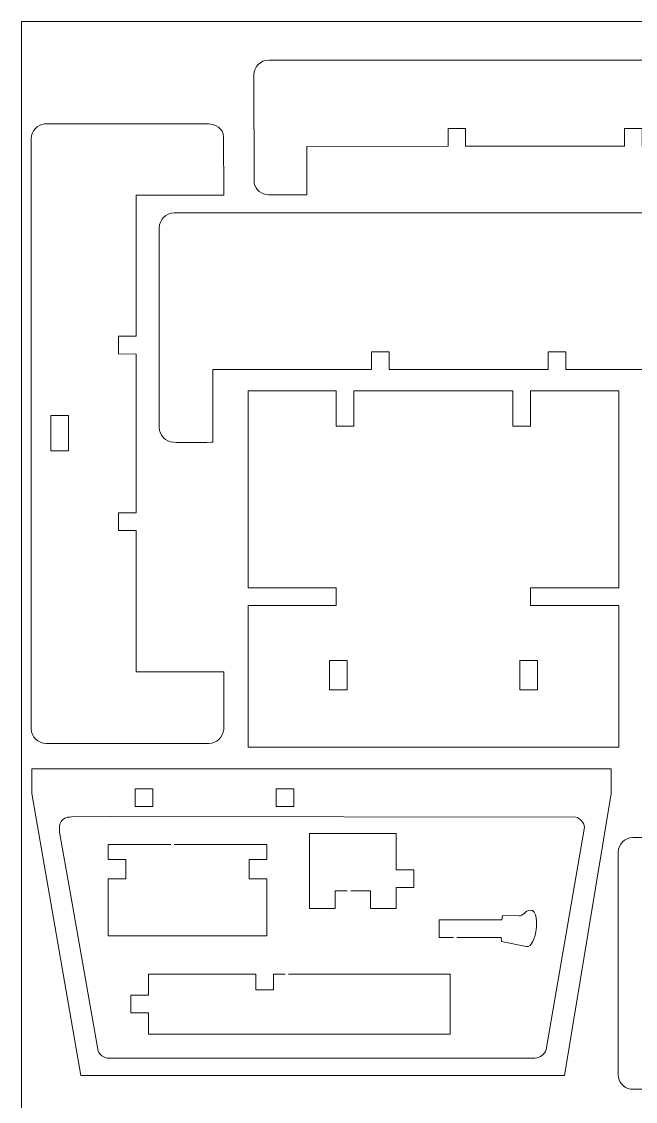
# Model space of a CAD drawing. Header units: centimetres. Extents: x -72 to 73, y -15 to 15.
# Drawn here: x -41.5 to -31.07, y -3.5 to 14.85 of the extents above; entities that cross this region are included whole.
import ezdxf

# ---------------------------------------------------------------- set-up
doc = ezdxf.new("R2010")
doc.units = ezdxf.units.CM
doc.header["$MEASUREMENT"] = 0
doc.layers.add('Camada 1', color=7, linetype='Continuous')

msp = doc.modelspace()

# ---------------------------------------------------------------- linework, layer by layer
at = {"layer": 'Camada 1', "color": 1, "lineweight": 9}
msp.add_open_spline([(-41.5, -14.85), (-41.5, -14.85), (-20.5, -14.85), (-20.5, -14.85), (-20.5, -14.85), (-20.5, -14.85), (-20.5, 14.85), (-20.5, 14.85), (-20.5, 14.85), (-20.5, 14.85), (-41.5, 14.85), (-41.5, 14.85), (-41.5, 14.85), (-41.5, 14.85), (-41.5, -14.85), (-41.5, -14.85), (-41.5, -14.85), (-41.5, -14.85), (-41.5, -14.85), (-41.5, -14.85)], degree=3, knots=[0, 0, 0, 0, 0.16666667, 0.16666667, 0.16666667, 0.16666667, 0.33333333, 0.33333333, 0.33333333, 0.33333333, 0.5, 0.5, 0.5, 0.5, 0.66666667, 0.66666667, 0.66666667, 0.66666667, 1, 1, 1, 1], dxfattribs=at)
at = {"layer": 'Camada 1', "color": 3, "lineweight": 9}
for points, knots in [([(-29.65087, 12.73196), (-29.65087, 12.73196), (-28.55124, 12.73196), (-28.55124, 12.73196), (-28.55124, 12.73196), (-28.55124, 12.73196), (-28.54828, 11.90544), (-28.54828, 11.90544), (-28.54828, 11.90544), (-28.43201, 11.90478), (-27.93787, 11.89739), (-27.83648, 11.91426), (-27.83648, 11.91426), (-27.7229, 11.94573), (-27.65414, 12.04424), (-27.64824, 12.16428), (-27.64824, 12.16428), (-27.64824, 12.16428), (-27.65118, 13.97321), (-27.65118, 13.97321), (-27.65118, 13.97321), (-27.6643, 14.09182), (-27.76641, 14.19003), (-27.9012, 14.19675), (-27.9012, 14.19675), (-27.9012, 14.19675), (-37.29879, 14.19675), (-37.29879, 14.19675), (-37.29879, 14.19675), (-37.4438, 14.19274), (-37.5427, 14.08345), (-37.55176, 13.94674), (-37.55176, 13.94674), (-37.55176, 13.94674), (-37.54587, 12.10251), (-37.54587, 12.10251), (-37.54587, 12.10251), (-37.52187, 11.99332), (-37.41976, 11.91171), (-37.30173, 11.90544), (-37.30173, 11.90544), (-37.30173, 11.90544), (-36.6517, 11.90838), (-36.6517, 11.90838), (-36.6517, 11.90838), (-36.6517, 11.90838), (-36.6517, 12.72902), (-36.6517, 12.72902), (-36.6517, 12.72902), (-36.6517, 12.72902), (-34.25157, 12.73196), (-34.25157, 12.73196), (-34.25157, 12.73196), (-34.25157, 12.73196), (-34.25157, 13.03198), (-34.25157, 13.03198), (-34.25157, 13.03198), (-34.25157, 13.03198), (-33.95155, 13.03198), (-33.95155, 13.03198), (-33.95155, 13.03198), (-33.95155, 13.03198), (-33.95155, 12.73196), (-33.95155, 12.73196), (-33.95155, 12.73196), (-33.95155, 12.73196), (-31.25139, 12.73196), (-31.25139, 12.73196), (-31.25139, 12.73196), (-31.25139, 12.73196), (-31.25139, 13.03198), (-31.25139, 13.03198), (-31.25139, 13.03198), (-31.25139, 13.03198), (-30.95137, 13.03198), (-30.95137, 13.03198), (-30.95137, 13.03198), (-30.95137, 13.03198), (-30.95137, 12.73196), (-30.95137, 12.73196), (-30.95137, 12.73196), (-30.95137, 12.73196), (-29.7097, 12.73196), (-29.7097, 12.73196)], [0, 0, 0, 0, 0.04545455, 0.04545455, 0.04545455, 0.04545455, 0.09090909, 0.09090909, 0.09090909, 0.09090909, 0.13636364, 0.13636364, 0.13636364, 0.13636364, 0.18181818, 0.18181818, 0.18181818, 0.18181818, 0.22727273, 0.22727273, 0.22727273, 0.22727273, 0.27272727, 0.27272727, 0.27272727, 0.27272727, 0.31818182, 0.31818182, 0.31818182, 0.31818182, 0.36363636, 0.36363636, 0.36363636, 0.36363636, 0.40909091, 0.40909091, 0.40909091, 0.40909091, 0.45454545, 0.45454545, 0.45454545, 0.45454545, 0.5, 0.5, 0.5, 0.5, 0.54545455, 0.54545455, 0.54545455, 0.54545455, 0.59090909, 0.59090909, 0.59090909, 0.59090909, 0.63636364, 0.63636364, 0.63636364, 0.63636364, 0.68181818, 0.68181818, 0.68181818, 0.68181818, 0.72727273, 0.72727273, 0.72727273, 0.72727273, 0.77272727, 0.77272727, 0.77272727, 0.77272727, 0.81818182, 0.81818182, 0.81818182, 0.81818182, 0.86363636, 0.86363636, 0.86363636, 0.86363636, 0.90909091, 0.90909091, 0.90909091, 0.90909091, 1, 1, 1, 1]), ([(-39.55145, 3.80269), (-39.55145, 3.80269), (-39.55439, 6.20284), (-39.55439, 6.20284), (-39.55439, 6.20284), (-39.55439, 6.20284), (-39.85441, 6.20284), (-39.85441, 6.20284), (-39.85441, 6.20284), (-39.85441, 6.20284), (-39.85441, 6.50285), (-39.85441, 6.50285), (-39.85441, 6.50285), (-39.85441, 6.50285), (-39.55439, 6.50285), (-39.55439, 6.50285), (-39.55439, 6.50285), (-39.55439, 6.50285), (-39.55439, 9.20007), (-39.55439, 9.20007), (-39.55439, 9.20007), (-39.55439, 9.20007), (-39.85441, 9.20301), (-39.85441, 9.20301), (-39.85441, 9.20301), (-39.85441, 9.20301), (-39.85441, 9.50303), (-39.85441, 9.50303), (-39.85441, 9.50303), (-39.85441, 9.50303), (-39.55439, 9.50303), (-39.55439, 9.50303), (-39.55439, 9.50303), (-39.55439, 9.50303), (-39.55439, 11.90316), (-39.55439, 11.90316), (-39.55439, 11.90316), (-39.55439, 11.90316), (-38.06314, 11.90316), (-38.06314, 11.90316), (-38.06314, 11.90316), (-38.06314, 11.90316), (-38.06607, 12.90028), (-38.06607, 12.90028), (-38.06607, 12.90028), (-38.07264, 13.02765), (-38.21101, 13.11194), (-38.32491, 13.115), (-38.32491, 13.115), (-38.32491, 13.115), (-41.11036, 13.11206), (-41.11036, 13.11206), (-41.11036, 13.11206), (-41.23579, 13.1051), (-41.33389, 12.9808), (-41.33685, 12.86205), (-41.33685, 12.86205), (-41.33685, 12.86205), (-41.33685, 2.83793), (-41.33685, 2.83793), (-41.33685, 2.83793), (-41.32859, 2.68871), (-41.22683, 2.59406), (-41.08095, 2.58499), (-41.08095, 2.58499), (-41.08095, 2.58499), (-38.31608, 2.58499), (-38.31608, 2.58499), (-38.31608, 2.58499), (-38.17997, 2.58874), (-38.07752, 2.69212), (-38.06314, 2.82323), (-38.06314, 2.82323), (-38.06314, 2.82323), (-38.06314, 3.80269), (-38.06314, 3.80269), (-38.06314, 3.80269), (-38.06314, 3.80269), (-39.55145, 3.80269), (-39.55145, 3.80269)], [0, 0, 0, 0, 0.04761905, 0.04761905, 0.04761905, 0.04761905, 0.0952381, 0.0952381, 0.0952381, 0.0952381, 0.14285714, 0.14285714, 0.14285714, 0.14285714, 0.19047619, 0.19047619, 0.19047619, 0.19047619, 0.23809524, 0.23809524, 0.23809524, 0.23809524, 0.28571429, 0.28571429, 0.28571429, 0.28571429, 0.33333333, 0.33333333, 0.33333333, 0.33333333, 0.38095238, 0.38095238, 0.38095238, 0.38095238, 0.42857143, 0.42857143, 0.42857143, 0.42857143, 0.47619048, 0.47619048, 0.47619048, 0.47619048, 0.52380952, 0.52380952, 0.52380952, 0.52380952, 0.57142857, 0.57142857, 0.57142857, 0.57142857, 0.61904762, 0.61904762, 0.61904762, 0.61904762, 0.66666667, 0.66666667, 0.66666667, 0.66666667, 0.71428571, 0.71428571, 0.71428571, 0.71428571, 0.76190476, 0.76190476, 0.76190476, 0.76190476, 0.80952381, 0.80952381, 0.80952381, 0.80952381, 0.85714286, 0.85714286, 0.85714286, 0.85714286, 0.9047619, 0.9047619, 0.9047619, 0.9047619, 1, 1, 1, 1]), ([(-29.54828, 7.70245), (-29.54828, 7.70245), (-29.55122, 8.94076), (-29.55122, 8.94076), (-29.55122, 8.94076), (-29.55122, 8.94076), (-32.24843, 8.94076), (-32.24843, 8.94076), (-32.24843, 8.94076), (-32.24843, 8.94076), (-32.25138, 9.24078), (-32.25138, 9.24078), (-32.25138, 9.24078), (-32.25138, 9.24078), (-32.55139, 9.24078), (-32.55139, 9.24078), (-32.55139, 9.24078), (-32.55139, 9.24078), (-32.55139, 8.94076), (-32.55139, 8.94076), (-32.55139, 8.94076), (-32.55139, 8.94076), (-35.25155, 8.94076), (-35.25155, 8.94076), (-35.25155, 8.94076), (-35.25155, 8.94076), (-35.25155, 9.24078), (-35.25155, 9.24078), (-35.25155, 9.24078), (-35.25155, 9.24078), (-35.55155, 9.24078), (-35.55155, 9.24078), (-35.55155, 9.24078), (-35.55155, 9.24078), (-35.55155, 8.94076), (-35.55155, 8.94076), (-35.55155, 8.94076), (-35.55155, 8.94076), (-38.25173, 8.93781), (-38.25173, 8.93781), (-38.25173, 8.93781), (-38.25173, 8.93781), (-38.25173, 7.70538), (-38.25173, 7.70538), (-38.25173, 7.70538), (-38.25979, 7.69734), (-38.85827, 7.70077), (-38.91941, 7.70245), (-38.91941, 7.70245), (-39.05242, 7.70611), (-39.15701, 7.8227), (-39.1606, 7.95246), (-39.1606, 7.95246), (-39.1606, 7.95246), (-39.1606, 11.34677), (-39.1606, 11.34677), (-39.1606, 11.34677), (-39.15731, 11.48543), (-39.04981, 11.59619), (-38.90765, 11.59974), (-38.90765, 11.59974), (-38.90765, 11.59974), (-28.89236, 11.59974), (-28.89236, 11.59974), (-28.89236, 11.59974), (-28.75234, 11.59799), (-28.64274, 11.48129), (-28.6394, 11.34384), (-28.6394, 11.34384), (-28.6394, 11.34384), (-28.64234, 7.91716), (-28.64234, 7.91716), (-28.64234, 7.91716), (-28.64824, 7.81062), (-28.7666, 7.70819), (-28.87176, 7.70245), (-28.87176, 7.70245), (-28.87176, 7.70245), (-29.54828, 7.70245), (-29.54828, 7.70245)], [0, 0, 0, 0, 0.04761905, 0.04761905, 0.04761905, 0.04761905, 0.0952381, 0.0952381, 0.0952381, 0.0952381, 0.14285714, 0.14285714, 0.14285714, 0.14285714, 0.19047619, 0.19047619, 0.19047619, 0.19047619, 0.23809524, 0.23809524, 0.23809524, 0.23809524, 0.28571429, 0.28571429, 0.28571429, 0.28571429, 0.33333333, 0.33333333, 0.33333333, 0.33333333, 0.38095238, 0.38095238, 0.38095238, 0.38095238, 0.42857143, 0.42857143, 0.42857143, 0.42857143, 0.47619048, 0.47619048, 0.47619048, 0.47619048, 0.52380952, 0.52380952, 0.52380952, 0.52380952, 0.57142857, 0.57142857, 0.57142857, 0.57142857, 0.61904762, 0.61904762, 0.61904762, 0.61904762, 0.66666667, 0.66666667, 0.66666667, 0.66666667, 0.71428571, 0.71428571, 0.71428571, 0.71428571, 0.76190476, 0.76190476, 0.76190476, 0.76190476, 0.80952381, 0.80952381, 0.80952381, 0.80952381, 0.85714286, 0.85714286, 0.85714286, 0.85714286, 0.9047619, 0.9047619, 0.9047619, 0.9047619, 1, 1, 1, 1]), ([(-35.85007, 8.57519), (-35.85007, 8.57519), (-33.14991, 8.57813), (-33.14991, 8.57813), (-33.14991, 8.57813), (-33.14991, 8.57813), (-33.14991, 7.9781), (-33.14991, 7.9781), (-33.14991, 7.9781), (-33.14991, 7.9781), (-32.8499, 7.9781), (-32.8499, 7.9781), (-32.8499, 7.9781), (-32.8499, 7.9781), (-32.8499, 8.57813), (-32.8499, 8.57813), (-32.8499, 8.57813), (-32.8499, 8.57813), (-31.34981, 8.57813), (-31.34981, 8.57813), (-31.34981, 8.57813), (-31.34981, 8.57813), (-31.34981, 5.23086), (-31.34981, 5.23086), (-31.34981, 5.23086), (-31.34981, 5.23086), (-32.8499, 5.23086), (-32.8499, 5.23086), (-32.8499, 5.23086), (-32.8499, 5.23086), (-32.8499, 4.93086), (-32.8499, 4.93086), (-32.8499, 4.93086), (-32.8499, 4.93086), (-31.34981, 4.93086), (-31.34981, 4.93086), (-31.34981, 4.93086), (-31.34981, 4.93086), (-31.34981, 2.52188), (-31.34981, 2.52188), (-31.34981, 2.52188), (-31.34981, 2.52188), (-37.65018, 2.52188), (-37.65018, 2.52188), (-37.65018, 2.52188), (-37.65018, 2.52188), (-37.65018, 4.92792), (-37.65018, 4.92792), (-37.65018, 4.92792), (-37.65018, 4.92792), (-37.64724, 4.93086), (-37.64724, 4.93086), (-37.64724, 4.93086), (-37.64724, 4.93086), (-36.15303, 4.93086), (-36.15303, 4.93086), (-36.15303, 4.93086), (-36.15303, 4.93086), (-36.15009, 4.9338), (-36.15009, 4.9338), (-36.15009, 4.9338), (-36.15009, 4.9338), (-36.15009, 5.23086), (-36.15009, 5.23086), (-36.15009, 5.23086), (-36.15009, 5.23086), (-37.64724, 5.23086), (-37.64724, 5.23086), (-37.64724, 5.23086), (-37.64724, 5.23086), (-37.65018, 8.57813), (-37.65018, 8.57813), (-37.65018, 8.57813), (-37.65018, 8.57813), (-36.15009, 8.57813), (-36.15009, 8.57813), (-36.15009, 8.57813), (-36.15009, 8.57813), (-36.15009, 7.9781), (-36.15009, 7.9781), (-36.15009, 7.9781), (-36.15009, 7.9781), (-35.85007, 7.9781), (-35.85007, 7.9781), (-35.85007, 7.9781), (-35.85007, 7.9781), (-35.85007, 8.57519), (-35.85007, 8.57519)], [0, 0, 0, 0, 0.04347826, 0.04347826, 0.04347826, 0.04347826, 0.08695652, 0.08695652, 0.08695652, 0.08695652, 0.13043478, 0.13043478, 0.13043478, 0.13043478, 0.17391304, 0.17391304, 0.17391304, 0.17391304, 0.2173913, 0.2173913, 0.2173913, 0.2173913, 0.26086957, 0.26086957, 0.26086957, 0.26086957, 0.30434783, 0.30434783, 0.30434783, 0.30434783, 0.34782609, 0.34782609, 0.34782609, 0.34782609, 0.39130435, 0.39130435, 0.39130435, 0.39130435, 0.43478261, 0.43478261, 0.43478261, 0.43478261, 0.47826087, 0.47826087, 0.47826087, 0.47826087, 0.52173913, 0.52173913, 0.52173913, 0.52173913, 0.56521739, 0.56521739, 0.56521739, 0.56521739, 0.60869565, 0.60869565, 0.60869565, 0.60869565, 0.65217391, 0.65217391, 0.65217391, 0.65217391, 0.69565217, 0.69565217, 0.69565217, 0.69565217, 0.73913043, 0.73913043, 0.73913043, 0.73913043, 0.7826087, 0.7826087, 0.7826087, 0.7826087, 0.82608696, 0.82608696, 0.82608696, 0.82608696, 0.86956522, 0.86956522, 0.86956522, 0.86956522, 0.91304348, 0.91304348, 0.91304348, 0.91304348, 1, 1, 1, 1]), ([(-41.32382, 2.15455), (-41.32382, 2.15455), (-31.47618, 2.15455), (-31.47618, 2.15455), (-31.47618, 2.15455), (-31.47618, 2.15455), (-31.47618, 1.73394), (-31.47618, 1.73394), (-31.47618, 1.73394), (-31.47618, 1.73394), (-32.27035, -3.05456), (-32.27035, -3.05456), (-32.27035, -3.05456), (-32.27035, -3.05456), (-40.49436, -3.05456), (-40.49436, -3.05456), (-40.49436, -3.05456), (-40.49436, -3.05456), (-41.32382, 1.73394), (-41.32382, 1.73394), (-41.32382, 1.73394), (-41.32382, 1.73394), (-41.32382, 2.15455), (-41.32382, 2.15455)], [0, 0, 0, 0, 0.14285714, 0.14285714, 0.14285714, 0.14285714, 0.28571429, 0.28571429, 0.28571429, 0.28571429, 0.42857143, 0.42857143, 0.42857143, 0.42857143, 0.57142857, 0.57142857, 0.57142857, 0.57142857, 0.71428571, 0.71428571, 0.71428571, 0.71428571, 1, 1, 1, 1]), ([(-39.97374, 1.34569), (-39.97374, 1.34569), (-40.65025, 1.33686), (-40.65025, 1.33686), (-40.65025, 1.33686), (-40.68405, 1.33351), (-40.74808, 1.34761), (-40.80908, 1.28099), (-40.80908, 1.28099), (-40.85946, 1.22596), (-40.86281, 1.15068), (-40.8532, 1.08096), (-40.8532, 1.08096), (-40.8532, 1.08096), (-40.67966, 0.09562), (-40.67966, 0.09562), (-40.67966, 0.09562), (-40.67966, 0.09562), (-40.20022, -2.64278), (-40.20022, -2.64278), (-40.20022, -2.64278), (-40.17663, -2.69492), (-40.10504, -2.75374), (-40.04433, -2.76044), (-40.04433, -2.76044), (-40.04433, -2.76044), (-32.77626, -2.76338), (-32.77626, -2.76338), (-32.77626, -2.76338), (-32.68597, -2.75347), (-32.60746, -2.70234), (-32.58506, -2.61336), (-32.58506, -2.61336), (-32.58506, -2.61336), (-31.93208, 1.16627), (-31.93208, 1.16627), (-31.93208, 1.16627), (-31.92831, 1.22738), (-32.00983, 1.32052), (-32.07916, 1.33393), (-32.07916, 1.33393), (-32.07916, 1.33393), (-39.97374, 1.34569), (-39.97374, 1.34569)], [0, 0, 0, 0, 0.08333333, 0.08333333, 0.08333333, 0.08333333, 0.16666667, 0.16666667, 0.16666667, 0.16666667, 0.25, 0.25, 0.25, 0.25, 0.33333333, 0.33333333, 0.33333333, 0.33333333, 0.41666667, 0.41666667, 0.41666667, 0.41666667, 0.5, 0.5, 0.5, 0.5, 0.58333333, 0.58333333, 0.58333333, 0.58333333, 0.66666667, 0.66666667, 0.66666667, 0.66666667, 0.75, 0.75, 0.75, 0.75, 0.83333333, 0.83333333, 0.83333333, 0.83333333, 1, 1, 1, 1]), ([(-26.37306, -0.42766), (-26.37306, -0.42766), (-24.74844, -0.42766), (-24.74844, -0.42766), (-24.74844, -0.42766), (-24.74844, -0.42766), (-24.74844, -0.72768), (-24.74844, -0.72768), (-24.74844, -0.72768), (-24.74844, -0.72768), (-24.44844, -0.72768), (-24.44844, -0.72768), (-24.44844, -0.72768), (-24.44844, -0.72768), (-24.44548, -0.42766), (-24.44548, -0.42766), (-24.44548, -0.42766), (-24.44548, -0.42766), (-21.74827, -0.42766), (-21.74827, -0.42766), (-21.74827, -0.42766), (-21.74827, -0.42766), (-21.74827, 0.99007), (-21.74827, 0.99007), (-21.74827, 0.99007), (-21.63384, 0.99007), (-21.11984, 0.99851), (-21.04823, 0.98419), (-21.04823, 0.98419), (-20.91507, 0.95756), (-20.85203, 0.86764), (-20.83939, 0.74005), (-20.83939, 0.74005), (-20.83939, 0.74005), (-20.83939, -3.03664), (-20.83939, -3.03664), (-20.83939, -3.03664), (-20.84369, -3.18039), (-20.94169, -3.28884), (-21.08941, -3.29254), (-21.08941, -3.29254), (-21.08941, -3.29254), (-21.44825, -3.29254), (-21.44825, -3.29254), (-21.44825, -3.29254), (-21.44825, -3.29254), (-21.44825, -2.89251), (-21.44825, -2.89251), (-21.44825, -2.89251), (-21.44825, -2.89251), (-30.74879, -2.89251), (-30.74879, -2.89251), (-30.74879, -2.89251), (-30.74879, -2.89251), (-30.74879, -3.28959), (-30.74879, -3.28959), (-30.74879, -3.28959), (-30.74879, -3.28959), (-31.15176, -3.28959), (-31.15176, -3.28959), (-31.15176, -3.28959), (-31.27522, -3.2651), (-31.35063, -3.16792), (-31.3606, -3.04251), (-31.3606, -3.04251), (-31.3606, -3.04251), (-31.3606, 0.73712), (-31.3606, 0.73712), (-31.3606, 0.73712), (-31.35356, 0.8785), (-31.25241, 0.98221), (-31.11057, 0.99007), (-31.11057, 0.99007), (-31.11057, 0.99007), (-30.44879, 0.99007), (-30.44879, 0.99007), (-30.44879, 0.99007), (-30.44879, 0.99007), (-30.44879, -0.42766), (-30.44879, -0.42766), (-30.44879, -0.42766), (-30.44879, -0.42766), (-27.75156, -0.42766), (-27.75156, -0.42766), (-27.75156, -0.42766), (-27.75156, -0.42766), (-27.74862, -0.72768), (-27.74862, -0.72768), (-27.74862, -0.72768), (-27.74862, -0.72768), (-27.4486, -0.72768), (-27.4486, -0.72768), (-27.4486, -0.72768), (-27.4486, -0.72768), (-27.4486, -0.42766), (-27.4486, -0.42766), (-27.4486, -0.42766), (-27.4486, -0.42766), (-26.43188, -0.42766), (-26.43188, -0.42766)], [0, 0, 0, 0, 0.03846154, 0.03846154, 0.03846154, 0.03846154, 0.07692308, 0.07692308, 0.07692308, 0.07692308, 0.11538462, 0.11538462, 0.11538462, 0.11538462, 0.15384615, 0.15384615, 0.15384615, 0.15384615, 0.19230769, 0.19230769, 0.19230769, 0.19230769, 0.23076923, 0.23076923, 0.23076923, 0.23076923, 0.26923077, 0.26923077, 0.26923077, 0.26923077, 0.30769231, 0.30769231, 0.30769231, 0.30769231, 0.34615385, 0.34615385, 0.34615385, 0.34615385, 0.38461538, 0.38461538, 0.38461538, 0.38461538, 0.42307692, 0.42307692, 0.42307692, 0.42307692, 0.46153846, 0.46153846, 0.46153846, 0.46153846, 0.5, 0.5, 0.5, 0.5, 0.53846154, 0.53846154, 0.53846154, 0.53846154, 0.57692308, 0.57692308, 0.57692308, 0.57692308, 0.61538462, 0.61538462, 0.61538462, 0.61538462, 0.65384615, 0.65384615, 0.65384615, 0.65384615, 0.69230769, 0.69230769, 0.69230769, 0.69230769, 0.73076923, 0.73076923, 0.73076923, 0.73076923, 0.76923077, 0.76923077, 0.76923077, 0.76923077, 0.80769231, 0.80769231, 0.80769231, 0.80769231, 0.84615385, 0.84615385, 0.84615385, 0.84615385, 0.88461538, 0.88461538, 0.88461538, 0.88461538, 0.92307692, 0.92307692, 0.92307692, 0.92307692, 1, 1, 1, 1])]:
    msp.add_open_spline(points, degree=3, knots=knots, dxfattribs=at)
at = {"layer": 'Camada 1', "lineweight": 9}
for points in [[(-41.00153, 7.5588), (-41.00153, 7.5588), (-41.00153, 8.15883), (-41.00153, 8.15883), (-41.00153, 8.15883), (-41.00153, 8.15883), (-40.70152, 8.15883), (-40.70152, 8.15883), (-40.70152, 8.15883), (-40.70152, 8.15883), (-40.70152, 7.5588), (-40.70152, 7.5588), (-40.70152, 7.5588), (-40.70152, 7.5588), (-41.00153, 7.5588), (-41.00153, 7.5588)], [(-35.96773, 3.99551), (-35.96773, 3.99551), (-36.26775, 3.99551), (-36.26775, 3.99551), (-36.26775, 3.99551), (-36.26775, 3.99551), (-36.26775, 3.49548), (-36.26775, 3.49548), (-36.26775, 3.49548), (-36.26775, 3.49548), (-35.96773, 3.49548), (-35.96773, 3.49548), (-35.96773, 3.49548), (-35.96773, 3.49548), (-35.96773, 3.99551), (-35.96773, 3.99551)], [(-33.02932, 3.49548), (-33.02932, 3.49548), (-32.7293, 3.49548), (-32.7293, 3.49548), (-32.7293, 3.49548), (-32.7293, 3.49548), (-32.7293, 3.99551), (-32.7293, 3.99551), (-32.7293, 3.99551), (-32.7293, 3.99551), (-33.02932, 3.99551), (-33.02932, 3.99551), (-33.02932, 3.99551), (-33.02932, 3.99551), (-33.02932, 3.49548), (-33.02932, 3.49548)], [(-39.27076, 1.51334), (-39.27076, 1.51334), (-39.27076, 1.81336), (-39.27076, 1.81336), (-39.27076, 1.81336), (-39.27076, 1.81336), (-39.57078, 1.81336), (-39.57078, 1.81336), (-39.57078, 1.81336), (-39.57078, 1.81336), (-39.57078, 1.51334), (-39.57078, 1.51334), (-39.57078, 1.51334), (-39.57078, 1.51334), (-39.27076, 1.51334), (-39.27076, 1.51334)], [(-37.17063, 1.81336), (-37.17063, 1.81336), (-37.17063, 1.51334), (-37.17063, 1.51334), (-37.17063, 1.51334), (-37.17063, 1.51334), (-36.87062, 1.51334), (-36.87062, 1.51334), (-36.87062, 1.51334), (-36.87062, 1.51334), (-36.87062, 1.81336), (-36.87062, 1.81336), (-36.87062, 1.81336), (-36.87062, 1.81336), (-37.17063, 1.81336), (-37.17063, 1.81336)]]:
    msp.add_open_spline(points, degree=3, knots=[0, 0, 0, 0, 0.2, 0.2, 0.2, 0.2, 0.4, 0.4, 0.4, 0.4, 0.6, 0.6, 0.6, 0.6, 1, 1, 1, 1], dxfattribs=at)
at = {"layer": 'Camada 1', "color": 2, "lineweight": 9}
for points, knots in [([(-35.906, 0.08091), (-35.906, 0.08091), (-35.57054, 0.08091), (-35.57054, 0.08091), (-35.57054, 0.08091), (-35.57054, 0.08091), (-35.57054, -0.21911), (-35.57054, -0.21911), (-35.57054, -0.21911), (-35.57054, -0.21911), (-35.13227, -0.21911), (-35.13227, -0.21911), (-35.13227, -0.21911), (-35.13227, -0.21911), (-35.13227, 0.13974), (-35.13227, 0.13974), (-35.13227, 0.13974), (-35.13227, 0.13974), (-34.83226, 0.13974), (-34.83226, 0.13974), (-34.83226, 0.13974), (-34.83226, 0.13974), (-34.83226, 0.43975), (-34.83226, 0.43975), (-34.83226, 0.43975), (-34.83226, 0.43975), (-35.13227, 0.43975), (-35.13227, 0.43975), (-35.13227, 0.43975), (-35.13227, 0.43975), (-35.13227, 1.0545), (-35.13227, 1.0545), (-35.13227, 1.0545), (-35.13227, 1.0545), (-36.60884, 1.0545), (-36.60884, 1.0545), (-36.60884, 1.0545), (-36.60884, 1.0545), (-36.60884, -0.21911), (-36.60884, -0.21911), (-36.60884, -0.21911), (-36.60884, -0.21911), (-36.17058, -0.21911), (-36.17058, -0.21911), (-36.17058, -0.21911), (-36.17058, -0.21911), (-36.17058, 0.08091), (-36.17058, 0.08091), (-36.17058, 0.08091), (-36.17058, 0.08091), (-35.96483, 0.08091), (-35.96483, 0.08091)], [0, 0, 0, 0, 0.07142857, 0.07142857, 0.07142857, 0.07142857, 0.14285714, 0.14285714, 0.14285714, 0.14285714, 0.21428571, 0.21428571, 0.21428571, 0.21428571, 0.28571429, 0.28571429, 0.28571429, 0.28571429, 0.35714286, 0.35714286, 0.35714286, 0.35714286, 0.42857143, 0.42857143, 0.42857143, 0.42857143, 0.5, 0.5, 0.5, 0.5, 0.57142857, 0.57142857, 0.57142857, 0.57142857, 0.64285714, 0.64285714, 0.64285714, 0.64285714, 0.71428571, 0.71428571, 0.71428571, 0.71428571, 0.78571429, 0.78571429, 0.78571429, 0.78571429, 0.85714286, 0.85714286, 0.85714286, 0.85714286, 1, 1, 1, 1]), ([(-38.96519, 0.8692), (-38.96519, 0.8692), (-40.02963, 0.8692), (-40.02963, 0.8692), (-40.02963, 0.8692), (-40.02963, 0.8692), (-40.02963, 0.61329), (-40.02963, 0.61329), (-40.02963, 0.61329), (-40.02963, 0.61329), (-39.72961, 0.61329), (-39.72961, 0.61329), (-39.72961, 0.61329), (-39.72961, 0.61329), (-39.72961, 0.28387), (-39.72961, 0.28387), (-39.72961, 0.28387), (-39.72961, 0.28387), (-40.02963, 0.28387), (-40.02963, 0.28387), (-40.02963, 0.28387), (-40.02963, 0.28387), (-40.02963, -0.6809), (-40.02963, -0.6809), (-40.02963, -0.6809), (-40.02963, -0.6809), (-37.32947, -0.6809), (-37.32947, -0.6809), (-37.32947, -0.6809), (-37.32947, -0.6809), (-37.32947, 0.28387), (-37.32947, 0.28387), (-37.32947, 0.28387), (-37.32947, 0.28387), (-37.62948, 0.28387), (-37.62948, 0.28387), (-37.62948, 0.28387), (-37.62948, 0.28387), (-37.62948, 0.61329), (-37.62948, 0.61329), (-37.62948, 0.61329), (-37.62948, 0.61329), (-37.32947, 0.61329), (-37.32947, 0.61329), (-37.32947, 0.61329), (-37.32947, 0.61329), (-37.32947, 0.8692), (-37.32947, 0.8692), (-37.32947, 0.8692), (-37.32947, 0.8692), (-38.90636, 0.8692), (-38.90636, 0.8692)], [0, 0, 0, 0, 0.07142857, 0.07142857, 0.07142857, 0.07142857, 0.14285714, 0.14285714, 0.14285714, 0.14285714, 0.21428571, 0.21428571, 0.21428571, 0.21428571, 0.28571429, 0.28571429, 0.28571429, 0.28571429, 0.35714286, 0.35714286, 0.35714286, 0.35714286, 0.42857143, 0.42857143, 0.42857143, 0.42857143, 0.5, 0.5, 0.5, 0.5, 0.57142857, 0.57142857, 0.57142857, 0.57142857, 0.64285714, 0.64285714, 0.64285714, 0.64285714, 0.71428571, 0.71428571, 0.71428571, 0.71428571, 0.78571429, 0.78571429, 0.78571429, 0.78571429, 0.85714286, 0.85714286, 0.85714286, 0.85714286, 1, 1, 1, 1]), ([(-34.15906, -0.71326), (-34.15906, -0.71326), (-34.40283, -0.71326), (-34.40283, -0.71326), (-34.40283, -0.71326), (-34.40283, -0.71326), (-34.40283, -0.41324), (-34.40283, -0.41324), (-34.40283, -0.41324), (-34.40283, -0.41324), (-33.33806, -0.4103), (-33.33806, -0.4103), (-33.33806, -0.4103), (-33.33806, -0.4103), (-33.32629, -0.33676), (-33.32629, -0.33676), (-33.32629, -0.33676), (-33.32629, -0.33676), (-33.04392, -0.34265), (-33.04392, -0.34265), (-33.04392, -0.34265), (-32.96681, -0.34902), (-32.9438, -0.25184), (-32.85568, -0.24558), (-32.85568, -0.24558), (-32.72913, -0.23659), (-32.74076, -0.4896), (-32.75273, -0.57207), (-32.75273, -0.57207), (-32.76441, -0.65257), (-32.79896, -0.83049), (-32.88803, -0.86325), (-32.88803, -0.86325), (-32.88803, -0.86325), (-32.92039, -0.86619), (-32.92039, -0.86619), (-32.92039, -0.86619), (-32.92039, -0.86619), (-33.341, -0.78091), (-33.341, -0.78091), (-33.341, -0.78091), (-33.341, -0.78091), (-33.34983, -0.71326), (-33.34983, -0.71326), (-33.34983, -0.71326), (-33.34983, -0.71326), (-34.10023, -0.71326), (-34.10023, -0.71326)], [0, 0, 0, 0, 0.07692308, 0.07692308, 0.07692308, 0.07692308, 0.15384615, 0.15384615, 0.15384615, 0.15384615, 0.23076923, 0.23076923, 0.23076923, 0.23076923, 0.30769231, 0.30769231, 0.30769231, 0.30769231, 0.38461538, 0.38461538, 0.38461538, 0.38461538, 0.46153846, 0.46153846, 0.46153846, 0.46153846, 0.53846154, 0.53846154, 0.53846154, 0.53846154, 0.61538462, 0.61538462, 0.61538462, 0.61538462, 0.69230769, 0.69230769, 0.69230769, 0.69230769, 0.76923077, 0.76923077, 0.76923077, 0.76923077, 0.84615385, 0.84615385, 0.84615385, 0.84615385, 1, 1, 1, 1]), ([(-37.02145, -1.33387), (-37.02145, -1.33387), (-37.22064, -1.33387), (-37.22064, -1.33387), (-37.22064, -1.33387), (-37.22064, -1.33387), (-37.22064, -1.60155), (-37.22064, -1.60155), (-37.22064, -1.60155), (-37.22064, -1.60155), (-37.52066, -1.60155), (-37.52066, -1.60155), (-37.52066, -1.60155), (-37.52066, -1.60155), (-37.52066, -1.33387), (-37.52066, -1.33387), (-37.52066, -1.33387), (-37.52066, -1.33387), (-39.34135, -1.33387), (-39.34135, -1.33387), (-39.34135, -1.33387), (-39.34135, -1.33387), (-39.34135, -1.68978), (-39.34135, -1.68978), (-39.34135, -1.68978), (-39.34135, -1.68978), (-39.64137, -1.68978), (-39.64137, -1.68978), (-39.64137, -1.68978), (-39.64137, -1.68978), (-39.64137, -1.99274), (-39.64137, -1.99274), (-39.64137, -1.99274), (-39.64137, -1.99274), (-39.34135, -1.99274), (-39.34135, -1.99274), (-39.34135, -1.99274), (-39.34135, -1.99274), (-39.34135, -2.35159), (-39.34135, -2.35159), (-39.34135, -2.35159), (-39.34135, -2.35159), (-34.21752, -2.35159), (-34.21752, -2.35159), (-34.21752, -2.35159), (-34.21752, -2.35159), (-34.21752, -1.33387), (-34.21752, -1.33387), (-34.21752, -1.33387), (-34.21752, -1.33387), (-36.96262, -1.33387), (-36.96262, -1.33387)], [0, 0, 0, 0, 0.07142857, 0.07142857, 0.07142857, 0.07142857, 0.14285714, 0.14285714, 0.14285714, 0.14285714, 0.21428571, 0.21428571, 0.21428571, 0.21428571, 0.28571429, 0.28571429, 0.28571429, 0.28571429, 0.35714286, 0.35714286, 0.35714286, 0.35714286, 0.42857143, 0.42857143, 0.42857143, 0.42857143, 0.5, 0.5, 0.5, 0.5, 0.57142857, 0.57142857, 0.57142857, 0.57142857, 0.64285714, 0.64285714, 0.64285714, 0.64285714, 0.71428571, 0.71428571, 0.71428571, 0.71428571, 0.78571429, 0.78571429, 0.78571429, 0.78571429, 0.85714286, 0.85714286, 0.85714286, 0.85714286, 1, 1, 1, 1])]:
    msp.add_open_spline(points, degree=3, knots=knots, dxfattribs=at)

doc.saveas('drawing.dxf')
